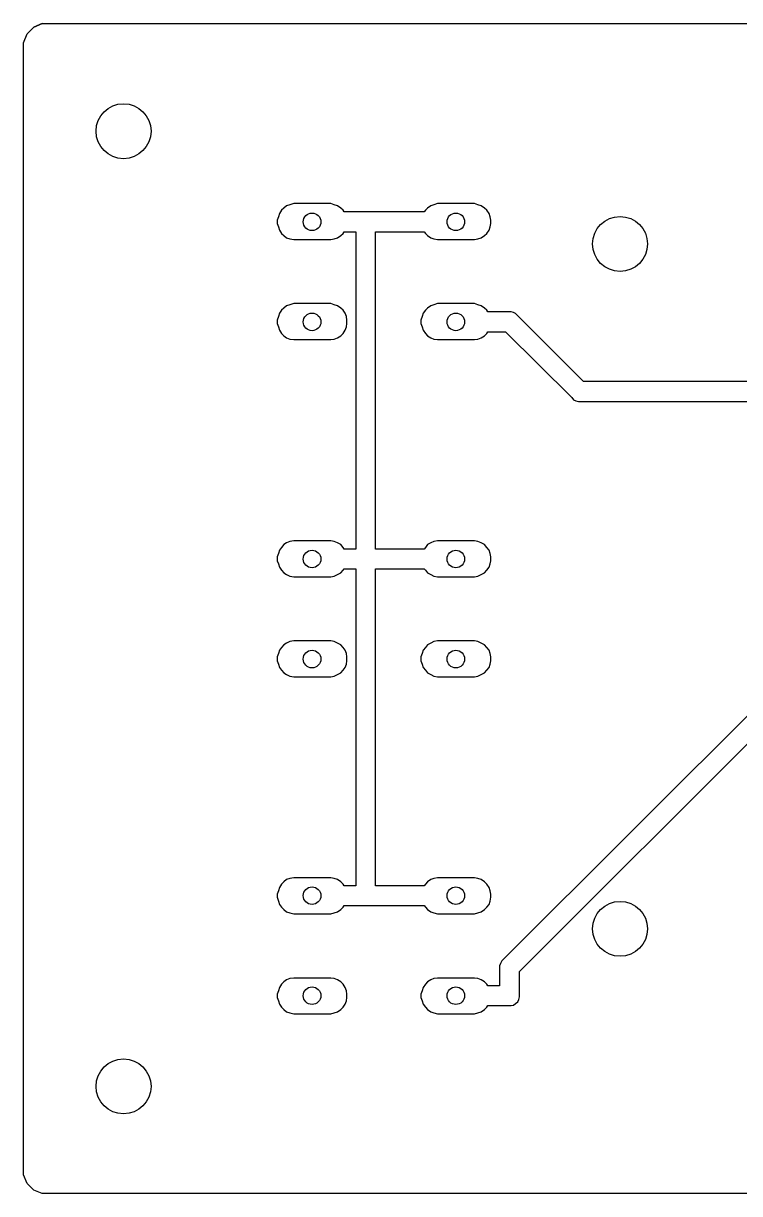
# Model space of a CAD drawing. Extents: x -4463 to -4217, y -2637 to -2584.
# Drawn here: x -4462.6 to -4430.1, y -2637.4 to -2584.2 of the extents above; entities that cross this region are included whole.
import ezdxf

# ---------------------------------------------------------------- set-up
doc = ezdxf.new("R2010")
doc.units = 0
doc.header["$MEASUREMENT"] = 0
for name, color, linetype in [('OBRYS', 7, 'Continuous'), ('SCIEZKI', 3, 'Continuous'), ('WIERCENIA', 10, 'Continuous')]:
    doc.layers.add(name, color=color, linetype=linetype)

msp = doc.modelspace()

# ---------------------------------------------------------------- linework, layer by layer
at = {"layer": 'OBRYS'}
for p, q in [((-4462.472, -2584.648), (-4462.17, -2584.346)), ((-4462.472, -2584.648), (-4462.17, -2584.346)), ((-4462.17, -2584.346), (-4461.793, -2584.17)), ((-4462.17, -2584.346), (-4461.793, -2584.17)), ((-4461.793, -2584.17), (-4462.17, -2584.346)), ((-4462.17, -2584.346), (-4461.793, -2584.17)), ((-4462.17, -2584.346), (-4461.793, -2584.17)), ((-4461.793, -2584.17), (-4462.17, -2584.346)), ((-4462.17, -2584.346), (-4462.17, -2584.346)), ((-4462.17, -2584.346), (-4462.17, -2584.346)), ((-4461.793, -2584.17), (-4346.426, -2584.17)), ((-4461.793, -2584.17), (-4346.426, -2584.17)), ((-4462.648, -2585.05), (-4462.472, -2584.648)), ((-4462.648, -2585.05), (-4462.472, -2584.648)), ((-4462.648, -2636.537), (-4462.648, -2585.05)), ((-4462.648, -2636.537), (-4462.648, -2585.05)), ((-4462.472, -2636.939), (-4462.648, -2636.537)), ((-4462.472, -2636.939), (-4462.648, -2636.537)), ((-4462.17, -2637.241), (-4462.472, -2636.939)), ((-4462.17, -2637.241), (-4462.472, -2636.939)), ((-4461.793, -2637.392), (-4462.17, -2637.241)), ((-4461.793, -2637.392), (-4462.17, -2637.241)), ((-4346.426, -2637.392), (-4461.793, -2637.392)), ((-4346.426, -2637.392), (-4461.793, -2637.392))]:
    msp.add_line(p, q, dxfattribs=at)
at = {"layer": 'SCIEZKI'}
for p, q in [((-4450.354, -2592.366), (-4450.53, -2592.416)), ((-4448.67, -2592.366), (-4450.354, -2592.366)), ((-4448.519, -2592.416), (-4448.67, -2592.366)), ((-4443.818, -2592.366), (-4443.994, -2592.416)), ((-4442.134, -2592.366), (-4443.818, -2592.366)), ((-4441.983, -2592.416), (-4442.134, -2592.366)), ((-4451.008, -2592.819), (-4451.058, -2592.969)), ((-4450.907, -2592.668), (-4451.008, -2592.819)), ((-4450.807, -2592.567), (-4450.907, -2592.668)), ((-4450.681, -2592.467), (-4450.807, -2592.567)), ((-4450.53, -2592.416), (-4450.681, -2592.467)), ((-4448.368, -2592.467), (-4448.519, -2592.416)), ((-4448.217, -2592.567), (-4448.368, -2592.467)), ((-4448.117, -2592.668), (-4448.217, -2592.567)), ((-4448.067, -2592.743), (-4448.117, -2592.668)), ((-4444.421, -2592.743), (-4448.067, -2592.743)), ((-4444.371, -2592.668), (-4444.421, -2592.743)), ((-4444.27, -2592.567), (-4444.371, -2592.668)), ((-4444.12, -2592.467), (-4444.27, -2592.567)), ((-4443.994, -2592.416), (-4444.12, -2592.467)), ((-4441.832, -2592.467), (-4441.983, -2592.416)), ((-4441.681, -2592.567), (-4441.832, -2592.467)), ((-4441.58, -2592.668), (-4441.681, -2592.567)), ((-4441.48, -2592.819), (-4441.58, -2592.668)), ((-4441.43, -2592.969), (-4441.48, -2592.819)), ((-4451.058, -2592.969), (-4451.109, -2593.12)), ((-4451.109, -2593.12), (-4451.109, -2593.271)), ((-4451.109, -2593.271), (-4451.058, -2593.422)), ((-4451.058, -2593.422), (-4451.008, -2593.573)), ((-4441.48, -2593.573), (-4441.43, -2593.422)), ((-4441.404, -2593.12), (-4441.43, -2592.969)), ((-4441.43, -2593.422), (-4441.404, -2593.271)), ((-4441.404, -2593.271), (-4441.404, -2593.12)), ((-4451.008, -2593.573), (-4450.907, -2593.724)), ((-4450.907, -2593.724), (-4450.807, -2593.824)), ((-4450.807, -2593.824), (-4450.681, -2593.925)), ((-4450.681, -2593.925), (-4450.53, -2593.975)), ((-4450.53, -2593.975), (-4450.354, -2594)), ((-4450.354, -2594), (-4448.67, -2594)), ((-4448.67, -2594), (-4448.519, -2593.975)), ((-4448.519, -2593.975), (-4448.368, -2593.925)), ((-4448.368, -2593.925), (-4448.217, -2593.824)), ((-4448.217, -2593.824), (-4448.117, -2593.724)), ((-4448.117, -2593.724), (-4448.067, -2593.648)), ((-4448.067, -2593.648), (-4447.539, -2593.648)), ((-4447.539, -2593.648), (-4447.539, -2608.079)), ((-4446.634, -2608.079), (-4446.634, -2593.648)), ((-4446.634, -2593.648), (-4444.421, -2593.648)), ((-4444.421, -2593.648), (-4444.371, -2593.724)), ((-4444.371, -2593.724), (-4444.27, -2593.824)), ((-4444.27, -2593.824), (-4444.12, -2593.925)), ((-4444.12, -2593.925), (-4443.994, -2593.975)), ((-4443.994, -2593.975), (-4443.818, -2594)), ((-4443.818, -2594), (-4442.134, -2594)), ((-4442.134, -2594), (-4441.983, -2593.975)), ((-4441.983, -2593.975), (-4441.832, -2593.925)), ((-4441.832, -2593.925), (-4441.681, -2593.824)), ((-4441.681, -2593.824), (-4441.58, -2593.724)), ((-4441.58, -2593.724), (-4441.48, -2593.573)), ((-4450.807, -2597.117), (-4450.907, -2597.218)), ((-4450.681, -2597.017), (-4450.807, -2597.117)), ((-4450.53, -2596.967), (-4450.681, -2597.017)), ((-4450.354, -2596.916), (-4450.53, -2596.967)), ((-4448.67, -2596.916), (-4450.354, -2596.916)), ((-4448.519, -2596.967), (-4448.67, -2596.916)), ((-4448.368, -2597.017), (-4448.519, -2596.967)), ((-4448.217, -2597.117), (-4448.368, -2597.017)), ((-4448.117, -2597.218), (-4448.217, -2597.117)), ((-4444.27, -2597.117), (-4444.371, -2597.218)), ((-4444.12, -2597.017), (-4444.27, -2597.117)), ((-4443.994, -2596.967), (-4444.12, -2597.017)), ((-4443.818, -2596.916), (-4443.994, -2596.967)), ((-4442.134, -2596.916), (-4443.818, -2596.916)), ((-4441.983, -2596.967), (-4442.134, -2596.916)), ((-4441.832, -2597.017), (-4441.983, -2596.967)), ((-4441.681, -2597.117), (-4441.832, -2597.017)), ((-4441.58, -2597.218), (-4441.681, -2597.117)), ((-4451.058, -2597.495), (-4451.109, -2597.671)), ((-4451.109, -2597.671), (-4451.109, -2597.821)), ((-4451.008, -2597.344), (-4451.058, -2597.495)), ((-4450.907, -2597.218), (-4451.008, -2597.344)), ((-4448.016, -2597.344), (-4448.117, -2597.218)), ((-4447.966, -2597.495), (-4448.016, -2597.344)), ((-4447.941, -2597.671), (-4447.966, -2597.495)), ((-4447.941, -2597.821), (-4447.941, -2597.671)), ((-4444.522, -2597.495), (-4444.572, -2597.671)), ((-4444.572, -2597.671), (-4444.572, -2597.821)), ((-4444.472, -2597.344), (-4444.522, -2597.495)), ((-4444.371, -2597.218), (-4444.472, -2597.344)), ((-4441.53, -2597.293), (-4441.58, -2597.218)), ((-4440.474, -2597.293), (-4441.53, -2597.293)), ((-4440.374, -2597.319), (-4440.474, -2597.293)), ((-4440.273, -2597.369), (-4440.374, -2597.319)), ((-4437.181, -2600.461), (-4440.273, -2597.369)), ((-4451.109, -2597.821), (-4451.058, -2597.972)), ((-4451.058, -2597.972), (-4451.008, -2598.123)), ((-4451.008, -2598.123), (-4450.907, -2598.274)), ((-4448.117, -2598.274), (-4448.016, -2598.123)), ((-4448.016, -2598.123), (-4447.966, -2597.972)), ((-4447.966, -2597.972), (-4447.941, -2597.821)), ((-4444.572, -2597.821), (-4444.522, -2597.972)), ((-4444.522, -2597.972), (-4444.472, -2598.123)), ((-4444.472, -2598.123), (-4444.371, -2598.274)), ((-4441.58, -2598.274), (-4441.53, -2598.198)), ((-4441.53, -2598.198), (-4440.726, -2598.198)), ((-4440.726, -2598.198), (-4437.709, -2601.19)), ((-4450.907, -2598.274), (-4450.807, -2598.374)), ((-4450.807, -2598.374), (-4450.681, -2598.475)), ((-4450.681, -2598.475), (-4450.53, -2598.525)), ((-4450.53, -2598.525), (-4450.354, -2598.55)), ((-4450.354, -2598.55), (-4448.67, -2598.55)), ((-4450.354, -2598.55), (-4450.354, -2598.55)), ((-4448.67, -2598.55), (-4448.519, -2598.525)), ((-4448.519, -2598.525), (-4448.368, -2598.475)), ((-4448.368, -2598.475), (-4448.217, -2598.374)), ((-4448.217, -2598.374), (-4448.117, -2598.274)), ((-4444.371, -2598.274), (-4444.27, -2598.374)), ((-4444.27, -2598.374), (-4444.12, -2598.475)), ((-4444.12, -2598.475), (-4443.994, -2598.525)), ((-4443.994, -2598.525), (-4443.818, -2598.55)), ((-4443.818, -2598.55), (-4442.134, -2598.55)), ((-4443.818, -2598.55), (-4443.818, -2598.55)), ((-4442.134, -2598.55), (-4441.983, -2598.525)), ((-4441.983, -2598.525), (-4441.832, -2598.475)), ((-4441.832, -2598.475), (-4441.681, -2598.374)), ((-4441.681, -2598.374), (-4441.58, -2598.274)), ((-4420.79, -2600.461), (-4437.181, -2600.461)), ((-4437.709, -2601.19), (-4437.633, -2601.291)), ((-4437.633, -2601.291), (-4437.533, -2601.341)), ((-4437.533, -2601.341), (-4437.407, -2601.366)), ((-4437.407, -2601.366), (-4420.538, -2601.366)), ((-4419.809, -2605.74), (-4440.902, -2626.808)), ((-4440.097, -2627.285), (-4419.256, -2606.47)), ((-4450.681, -2607.802), (-4450.807, -2607.877)), ((-4450.53, -2607.727), (-4450.681, -2607.802)), ((-4450.354, -2607.701), (-4450.53, -2607.727)), ((-4448.67, -2607.701), (-4450.354, -2607.701)), ((-4448.519, -2607.727), (-4448.67, -2607.701)), ((-4448.368, -2607.802), (-4448.519, -2607.727)), ((-4448.217, -2607.877), (-4448.368, -2607.802)), ((-4444.12, -2607.802), (-4444.27, -2607.877)), ((-4443.994, -2607.727), (-4444.12, -2607.802)), ((-4443.818, -2607.701), (-4443.994, -2607.727)), ((-4442.134, -2607.701), (-4443.818, -2607.701)), ((-4441.983, -2607.727), (-4442.134, -2607.701)), ((-4441.832, -2607.802), (-4441.983, -2607.727)), ((-4441.681, -2607.877), (-4441.832, -2607.802)), ((-4451.058, -2608.28), (-4451.109, -2608.43)), ((-4451.008, -2608.129), (-4451.058, -2608.28)), ((-4450.907, -2608.003), (-4451.008, -2608.129)), ((-4450.807, -2607.877), (-4450.907, -2608.003)), ((-4448.117, -2608.003), (-4448.217, -2607.877)), ((-4448.067, -2608.079), (-4448.117, -2608.003)), ((-4447.539, -2608.079), (-4448.067, -2608.079)), ((-4444.421, -2608.079), (-4446.634, -2608.079)), ((-4444.371, -2608.003), (-4444.421, -2608.079)), ((-4444.27, -2607.877), (-4444.371, -2608.003)), ((-4441.58, -2608.003), (-4441.681, -2607.877)), ((-4441.48, -2608.129), (-4441.58, -2608.003)), ((-4441.43, -2608.28), (-4441.48, -2608.129)), ((-4441.404, -2608.43), (-4441.43, -2608.28)), ((-4451.109, -2608.43), (-4451.109, -2608.606)), ((-4451.109, -2608.606), (-4451.058, -2608.757)), ((-4451.058, -2608.757), (-4451.008, -2608.908)), ((-4451.008, -2608.908), (-4450.907, -2609.034)), ((-4441.58, -2609.034), (-4441.48, -2608.908)), ((-4441.48, -2608.908), (-4441.43, -2608.757)), ((-4441.43, -2608.757), (-4441.404, -2608.606)), ((-4441.404, -2608.606), (-4441.404, -2608.43)), ((-4450.907, -2609.034), (-4450.807, -2609.16)), ((-4450.807, -2609.16), (-4450.681, -2609.235)), ((-4450.681, -2609.235), (-4450.53, -2609.31)), ((-4450.53, -2609.31), (-4450.354, -2609.336)), ((-4450.354, -2609.336), (-4448.67, -2609.336)), ((-4450.354, -2609.336), (-4450.354, -2609.336)), ((-4448.67, -2609.336), (-4448.519, -2609.31)), ((-4448.519, -2609.31), (-4448.368, -2609.235)), ((-4448.368, -2609.235), (-4448.217, -2609.16)), ((-4448.217, -2609.16), (-4448.117, -2609.034)), ((-4448.117, -2609.034), (-4448.067, -2608.984)), ((-4448.067, -2608.984), (-4447.539, -2608.984)), ((-4447.539, -2608.984), (-4447.539, -2623.389)), ((-4446.634, -2623.389), (-4446.634, -2608.984)), ((-4446.634, -2608.984), (-4444.421, -2608.984)), ((-4444.421, -2608.984), (-4444.371, -2609.034)), ((-4444.371, -2609.034), (-4444.27, -2609.16)), ((-4444.27, -2609.16), (-4444.12, -2609.235)), ((-4444.12, -2609.235), (-4443.994, -2609.31)), ((-4443.994, -2609.31), (-4443.818, -2609.336)), ((-4443.818, -2609.336), (-4442.134, -2609.336)), ((-4442.134, -2609.336), (-4441.983, -2609.31)), ((-4441.983, -2609.31), (-4441.832, -2609.235)), ((-4441.832, -2609.235), (-4441.681, -2609.16)), ((-4441.681, -2609.16), (-4441.58, -2609.034)), ((-4450.907, -2612.553), (-4451.008, -2612.679)), ((-4450.807, -2612.428), (-4450.907, -2612.553)), ((-4450.681, -2612.352), (-4450.807, -2612.428)), ((-4450.53, -2612.277), (-4450.681, -2612.352)), ((-4450.354, -2612.252), (-4450.53, -2612.277)), ((-4448.67, -2612.252), (-4450.354, -2612.252)), ((-4448.519, -2612.277), (-4448.67, -2612.252)), ((-4448.368, -2612.352), (-4448.519, -2612.277)), ((-4448.217, -2612.428), (-4448.368, -2612.352)), ((-4448.117, -2612.553), (-4448.217, -2612.428)), ((-4448.016, -2612.679), (-4448.117, -2612.553)), ((-4444.371, -2612.553), (-4444.472, -2612.679)), ((-4444.27, -2612.428), (-4444.371, -2612.553)), ((-4444.12, -2612.352), (-4444.27, -2612.428)), ((-4443.994, -2612.277), (-4444.12, -2612.352)), ((-4443.818, -2612.252), (-4443.994, -2612.277)), ((-4442.134, -2612.252), (-4443.818, -2612.252)), ((-4441.983, -2612.277), (-4442.134, -2612.252)), ((-4441.832, -2612.352), (-4441.983, -2612.277)), ((-4441.681, -2612.428), (-4441.832, -2612.352)), ((-4441.58, -2612.553), (-4441.681, -2612.428)), ((-4441.48, -2612.679), (-4441.58, -2612.553)), ((-4451.058, -2612.83), (-4451.109, -2612.981)), ((-4451.109, -2612.981), (-4451.109, -2613.157)), ((-4451.109, -2613.157), (-4451.058, -2613.308)), ((-4451.008, -2612.679), (-4451.058, -2612.83)), ((-4447.966, -2612.83), (-4448.016, -2612.679)), ((-4447.941, -2612.981), (-4447.966, -2612.83)), ((-4447.966, -2613.308), (-4447.941, -2613.157)), ((-4447.941, -2613.157), (-4447.941, -2612.981)), ((-4444.522, -2612.83), (-4444.572, -2612.981)), ((-4444.572, -2612.981), (-4444.572, -2613.157)), ((-4444.572, -2613.157), (-4444.522, -2613.308)), ((-4444.472, -2612.679), (-4444.522, -2612.83)), ((-4441.43, -2612.83), (-4441.48, -2612.679)), ((-4441.404, -2612.981), (-4441.43, -2612.83)), ((-4441.43, -2613.308), (-4441.404, -2613.157)), ((-4441.404, -2613.157), (-4441.404, -2612.981)), ((-4451.058, -2613.308), (-4451.008, -2613.458)), ((-4451.008, -2613.458), (-4450.907, -2613.584)), ((-4450.907, -2613.584), (-4450.807, -2613.71)), ((-4448.217, -2613.71), (-4448.117, -2613.584)), ((-4448.117, -2613.584), (-4448.016, -2613.458)), ((-4448.016, -2613.458), (-4447.966, -2613.308)), ((-4444.522, -2613.308), (-4444.472, -2613.458)), ((-4444.472, -2613.458), (-4444.371, -2613.584)), ((-4444.371, -2613.584), (-4444.27, -2613.71)), ((-4441.681, -2613.71), (-4441.58, -2613.584)), ((-4441.58, -2613.584), (-4441.48, -2613.458)), ((-4441.48, -2613.458), (-4441.43, -2613.308)), ((-4450.807, -2613.71), (-4450.681, -2613.785)), ((-4450.681, -2613.785), (-4450.53, -2613.861)), ((-4450.53, -2613.861), (-4450.354, -2613.886)), ((-4450.354, -2613.886), (-4448.67, -2613.886)), ((-4450.354, -2613.886), (-4450.354, -2613.886)), ((-4448.67, -2613.886), (-4448.519, -2613.861)), ((-4448.519, -2613.861), (-4448.368, -2613.785)), ((-4448.368, -2613.785), (-4448.217, -2613.71)), ((-4444.27, -2613.71), (-4444.12, -2613.785)), ((-4444.12, -2613.785), (-4443.994, -2613.861)), ((-4443.994, -2613.861), (-4443.818, -2613.886)), ((-4443.818, -2613.886), (-4442.134, -2613.886)), ((-4443.818, -2613.886), (-4443.818, -2613.886)), ((-4442.134, -2613.886), (-4441.983, -2613.861)), ((-4441.983, -2613.861), (-4441.832, -2613.785)), ((-4441.832, -2613.785), (-4441.681, -2613.71)), ((-4450.807, -2623.213), (-4450.907, -2623.313)), ((-4450.681, -2623.112), (-4450.807, -2623.213)), ((-4450.53, -2623.062), (-4450.681, -2623.112)), ((-4450.354, -2623.037), (-4450.53, -2623.062)), ((-4448.67, -2623.037), (-4450.354, -2623.037)), ((-4448.519, -2623.062), (-4448.67, -2623.037)), ((-4448.368, -2623.112), (-4448.519, -2623.062)), ((-4448.217, -2623.213), (-4448.368, -2623.112)), ((-4448.117, -2623.313), (-4448.217, -2623.213)), ((-4444.27, -2623.213), (-4444.371, -2623.313)), ((-4444.12, -2623.112), (-4444.27, -2623.213)), ((-4443.994, -2623.062), (-4444.12, -2623.112)), ((-4443.818, -2623.037), (-4443.994, -2623.062)), ((-4442.134, -2623.037), (-4443.818, -2623.037)), ((-4441.983, -2623.062), (-4442.134, -2623.037)), ((-4441.832, -2623.112), (-4441.983, -2623.062)), ((-4441.681, -2623.213), (-4441.832, -2623.112)), ((-4441.58, -2623.313), (-4441.681, -2623.213)), ((-4451.058, -2623.615), (-4451.109, -2623.766)), ((-4451.109, -2623.766), (-4451.109, -2623.917)), ((-4451.008, -2623.464), (-4451.058, -2623.615)), ((-4450.907, -2623.313), (-4451.008, -2623.464)), ((-4448.067, -2623.389), (-4448.117, -2623.313)), ((-4447.539, -2623.389), (-4448.067, -2623.389)), ((-4444.421, -2623.389), (-4446.634, -2623.389)), ((-4444.371, -2623.313), (-4444.421, -2623.389)), ((-4441.48, -2623.464), (-4441.58, -2623.313)), ((-4441.43, -2623.615), (-4441.48, -2623.464)), ((-4441.404, -2623.766), (-4441.43, -2623.615)), ((-4441.404, -2623.917), (-4441.404, -2623.766)), ((-4451.109, -2623.917), (-4451.058, -2624.093)), ((-4451.058, -2624.093), (-4451.008, -2624.244)), ((-4451.008, -2624.244), (-4450.907, -2624.369)), ((-4448.117, -2624.369), (-4448.067, -2624.294)), ((-4448.067, -2624.294), (-4444.421, -2624.294)), ((-4444.421, -2624.294), (-4444.371, -2624.369)), ((-4441.58, -2624.369), (-4441.48, -2624.244)), ((-4441.48, -2624.244), (-4441.43, -2624.093)), ((-4441.43, -2624.093), (-4441.404, -2623.917)), ((-4450.907, -2624.369), (-4450.807, -2624.47)), ((-4450.807, -2624.47), (-4450.681, -2624.57)), ((-4450.681, -2624.57), (-4450.53, -2624.621)), ((-4450.53, -2624.621), (-4450.354, -2624.671)), ((-4450.354, -2624.671), (-4448.67, -2624.671)), ((-4448.67, -2624.671), (-4448.519, -2624.621)), ((-4448.519, -2624.621), (-4448.368, -2624.57)), ((-4448.368, -2624.57), (-4448.217, -2624.47)), ((-4448.217, -2624.47), (-4448.117, -2624.369)), ((-4444.371, -2624.369), (-4444.27, -2624.47)), ((-4444.27, -2624.47), (-4444.12, -2624.57)), ((-4444.12, -2624.57), (-4443.994, -2624.621)), ((-4443.994, -2624.621), (-4443.818, -2624.671)), ((-4443.818, -2624.671), (-4442.134, -2624.671)), ((-4442.134, -2624.671), (-4441.983, -2624.621)), ((-4441.983, -2624.621), (-4441.832, -2624.57)), ((-4441.832, -2624.57), (-4441.681, -2624.47)), ((-4441.681, -2624.47), (-4441.58, -2624.369)), ((-4440.952, -2626.934), (-4441.002, -2627.034)), ((-4440.902, -2626.808), (-4440.952, -2626.934)), ((-4441.002, -2627.034), (-4441.002, -2627.939)), ((-4440.097, -2628.442), (-4440.097, -2627.285)), ((-4451.008, -2628.015), (-4451.058, -2628.165)), ((-4450.907, -2627.864), (-4451.008, -2628.015)), ((-4450.807, -2627.763), (-4450.907, -2627.864)), ((-4450.681, -2627.663), (-4450.807, -2627.763)), ((-4450.53, -2627.612), (-4450.681, -2627.663)), ((-4450.354, -2627.587), (-4450.53, -2627.612)), ((-4448.67, -2627.587), (-4450.354, -2627.587)), ((-4448.519, -2627.612), (-4448.67, -2627.587)), ((-4448.368, -2627.663), (-4448.519, -2627.612)), ((-4448.217, -2627.763), (-4448.368, -2627.663)), ((-4448.117, -2627.864), (-4448.217, -2627.763)), ((-4448.016, -2628.015), (-4448.117, -2627.864)), ((-4447.966, -2628.165), (-4448.016, -2628.015)), ((-4444.472, -2628.015), (-4444.522, -2628.165)), ((-4444.371, -2627.864), (-4444.472, -2628.015)), ((-4444.27, -2627.763), (-4444.371, -2627.864)), ((-4444.12, -2627.663), (-4444.27, -2627.763)), ((-4443.994, -2627.612), (-4444.12, -2627.663)), ((-4443.818, -2627.587), (-4443.994, -2627.612)), ((-4442.134, -2627.587), (-4443.818, -2627.587)), ((-4441.983, -2627.612), (-4442.134, -2627.587)), ((-4441.832, -2627.663), (-4441.983, -2627.612)), ((-4441.681, -2627.763), (-4441.832, -2627.663)), ((-4441.58, -2627.864), (-4441.681, -2627.763)), ((-4441.53, -2627.939), (-4441.58, -2627.864)), ((-4441.002, -2627.939), (-4441.53, -2627.939)), ((-4451.058, -2628.165), (-4451.109, -2628.316)), ((-4451.109, -2628.316), (-4451.109, -2628.467)), ((-4451.109, -2628.467), (-4451.058, -2628.618)), ((-4447.941, -2628.316), (-4447.966, -2628.165)), ((-4447.966, -2628.618), (-4447.941, -2628.467)), ((-4447.941, -2628.467), (-4447.941, -2628.316)), ((-4444.522, -2628.165), (-4444.572, -2628.316)), ((-4444.572, -2628.316), (-4444.572, -2628.467)), ((-4444.572, -2628.467), (-4444.522, -2628.618)), ((-4440.173, -2628.668), (-4440.122, -2628.568)), ((-4440.122, -2628.568), (-4440.097, -2628.442)), ((-4451.058, -2628.618), (-4451.008, -2628.769)), ((-4451.008, -2628.769), (-4450.907, -2628.92)), ((-4450.907, -2628.92), (-4450.807, -2629.02)), ((-4450.807, -2629.02), (-4450.681, -2629.121)), ((-4450.681, -2629.121), (-4450.53, -2629.171)), ((-4448.519, -2629.171), (-4448.368, -2629.121)), ((-4448.368, -2629.121), (-4448.217, -2629.02)), ((-4448.217, -2629.02), (-4448.117, -2628.92)), ((-4448.117, -2628.92), (-4448.016, -2628.769)), ((-4448.016, -2628.769), (-4447.966, -2628.618)), ((-4444.522, -2628.618), (-4444.472, -2628.769)), ((-4444.472, -2628.769), (-4444.371, -2628.92)), ((-4444.371, -2628.92), (-4444.27, -2629.02)), ((-4444.27, -2629.02), (-4444.12, -2629.121)), ((-4444.12, -2629.121), (-4443.994, -2629.171)), ((-4441.983, -2629.171), (-4441.832, -2629.121)), ((-4441.832, -2629.121), (-4441.681, -2629.02)), ((-4441.681, -2629.02), (-4441.58, -2628.92)), ((-4441.58, -2628.92), (-4441.53, -2628.844)), ((-4441.53, -2628.844), (-4440.474, -2628.844)), ((-4440.474, -2628.844), (-4440.374, -2628.819)), ((-4440.374, -2628.819), (-4440.273, -2628.744)), ((-4440.273, -2628.744), (-4440.173, -2628.668)), ((-4450.53, -2629.171), (-4450.354, -2629.221)), ((-4450.354, -2629.221), (-4448.67, -2629.221)), ((-4450.354, -2629.221), (-4450.354, -2629.221)), ((-4448.67, -2629.221), (-4448.519, -2629.171)), ((-4443.994, -2629.171), (-4443.818, -2629.221)), ((-4443.818, -2629.221), (-4442.134, -2629.221)), ((-4443.818, -2629.221), (-4443.818, -2629.221)), ((-4442.134, -2629.221), (-4441.983, -2629.171))]:
    msp.add_line(p, q, dxfattribs=at)
at = {"layer": 'WIERCENIA', "linetype": 'Continuous'}
for centre, radius in [((-4458.097, -2589.073), 1.25), ((-4449.525, -2593.196), 0.4), ((-4442.988, -2593.196), 0.4), ((-4435.522, -2594.201), 1.25), ((-4449.525, -2597.746), 0.4), ((-4442.988, -2597.746), 0.4), ((-4449.525, -2608.531), 0.4), ((-4442.988, -2608.531), 0.4), ((-4449.525, -2613.081), 0.4), ((-4442.988, -2613.081), 0.4), ((-4449.525, -2623.841), 0.4), ((-4442.988, -2623.841), 0.4), ((-4435.522, -2625.35), 1.25), ((-4449.525, -2628.392), 0.4), ((-4442.988, -2628.392), 0.4), ((-4458.097, -2632.515), 1.25)]:
    msp.add_circle(centre, radius, dxfattribs=at)

doc.saveas('drawing.dxf')
